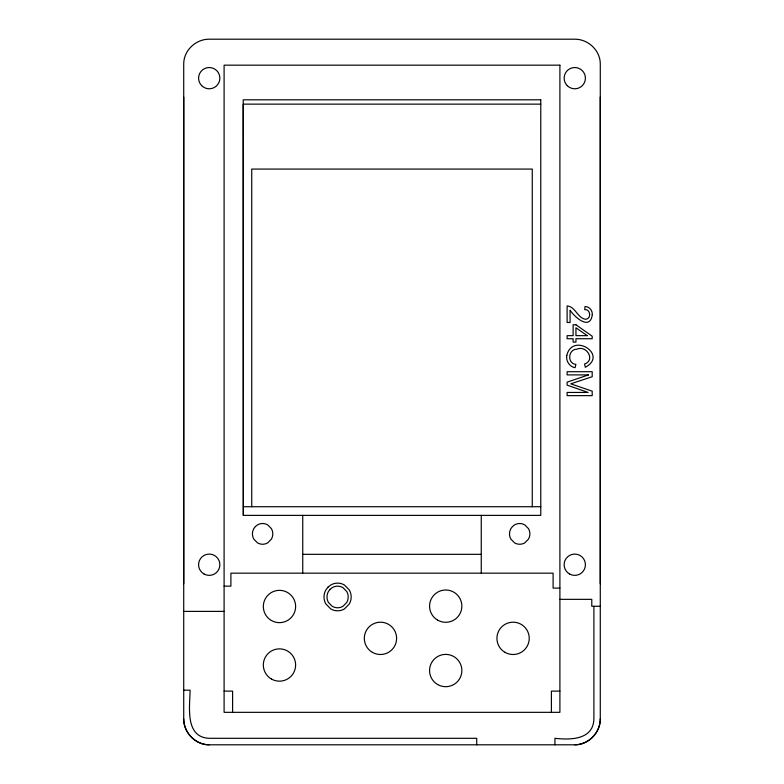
<?xml version="1.0" encoding="UTF-8"?>
<svg xmlns="http://www.w3.org/2000/svg" width="784" height="784" viewBox="0 0 784 784"><rect width="100%" height="100%" fill="white"/><g stroke="black" fill="none" stroke-linecap="round" stroke-linejoin="round"><path stroke-width="1.18" d="M183.721 583.737L183.721 97.177M600.279 583.737L600.279 96.981M600.279 718.83C600.417 732.609 588.608 744.8 574.78 744.8L209.22 744.8C195.402 744.859 183.603 732.55 183.721 718.83L183.721 63.935C183.681 50.411 195.863 39.082 209.22 39.2L574.78 39.2C588.137 39.082 600.319 50.411 600.279 63.935L600.279 718.83C600.377 732.55 588.608 744.859 574.78 744.8M540.774 104.135L243.226 104.135L243.393 515.372M243.393 506.719L540.774 506.719M302.742 554.327L481.258 554.327M224.097 586.148L230.898 586.148L230.898 573.163L553.102 573.163L553.102 588.098L559.903 588.098M559.903 599.348L591.783 599.348L591.783 606.277L600.279 606.277M183.721 611.393L224.097 611.393M183.721 690.175L190.1 690.175C189.914 706.502 184.514 737.685 209.642 738.303L476.731 738.303L476.731 744.8M224.097 691.125L232.603 691.125L232.603 712.333M559.903 691.125L551.397 691.125L551.397 712.333M209.22 744.8C195.383 744.829 183.583 732.599 183.721 718.83M593.9 606.277L593.9 718.83C593.478 739.831 570.487 740.076 554.925 738.303L554.925 744.8M532.267 506.719L532.267 169.07L251.733 169.07L251.733 506.719M481.258 515.372L481.258 573.163M302.742 515.372L302.742 573.163M566.793 355.407C565.754 360.954 569.449 366.706 575.074 367.716L575.907 364.403C567.008 363.541 567.988 349.262 576.867 349.203C586.716 344.744 595.683 360.415 584.55 364.021L585.315 367.294C608.668 354.838 572.487 331.818 566.793 355.407M592.302 314.629C590.176 331.083 574.515 317.069 570.076 310.18L570.076 322.479L567.116 322.479L567.116 305.907C575.436 306.593 577.436 317.922 585.403 319.274C591.499 319.255 590.793 308.925 584.717 309.651L585.04 306.485C589.313 306.524 592.635 310.435 592.302 314.629M255.398 526.544L253.781 528.69A10.545 10.545 0 0 0 253.781 539.078L257.515 542.881A10.045 10.045 0 0 0 267.716 542.881L271.45 539.078A10.545 10.545 0 0 0 271.45 528.69L267.716 524.888A10.045 10.045 0 0 0 257.515 524.888L255.398 526.544M327.977 587.177L325.811 590.048A14.063 14.063 0 0 0 325.811 603.896L330.789 608.972A13.397 13.397 0 0 0 344.392 608.972L349.37 603.896A14.063 14.063 0 0 0 349.37 590.048L344.392 584.972A13.397 13.397 0 0 0 330.789 584.972L327.977 587.177M330.074 589.323L328.388 591.557A10.986 10.986 0 0 0 328.388 602.377L332.279 606.346A10.466 10.466 0 0 0 342.902 606.346L346.793 602.386A10.986 10.986 0 0 0 346.793 591.557L342.902 587.598A10.466 10.466 0 0 0 332.279 587.598L330.074 589.323M512.471 526.544L510.854 528.69A10.545 10.545 0 0 0 510.854 539.078L514.588 542.881A10.045 10.045 0 0 0 524.79 542.881L528.524 539.078A10.545 10.545 0 0 0 528.524 528.69L524.79 524.888A10.045 10.045 0 0 0 514.588 524.888L512.471 526.544M588.47 374.899L567.116 382.161L567.116 385.15L588.108 392.441L567.116 392.441L567.116 395.636L592.194 395.636L592.194 391.167L570.732 383.837L592.194 376.702L592.194 371.704L567.116 371.704L567.116 374.899L588.47 374.899M559.903 65.17L224.097 65.17L224.097 712.333L559.903 712.333L559.903 65.17M540.774 99.803L243.226 99.803L243.226 515.372L540.774 515.372L540.774 99.803M575.946 324.772L573.124 324.772L573.124 335.65L567.116 335.65L567.116 338.727L573.124 338.727L573.124 342.118L575.946 342.118L575.946 338.727L592.194 338.727L592.194 336.209L575.946 324.772M587.255 335.65L575.946 335.65L575.946 327.8L587.255 335.65M201.713 85.672A10.623 10.623 0 0 0 219.491 80.909A10.623 10.623 0 0 0 206.476 67.894A10.623 10.623 0 0 0 201.713 85.672M569.458 573.927A10.623 10.623 0 0 0 585.403 564.725A10.623 10.623 0 0 0 569.458 555.513A10.623 10.623 0 0 0 569.458 573.927M203.909 573.927A10.623 10.623 0 0 0 219.853 564.725A10.623 10.623 0 0 0 203.909 555.513A10.623 10.623 0 0 0 203.909 573.927M567.263 85.672A10.623 10.623 0 0 0 585.04 80.909A10.623 10.623 0 0 0 572.026 67.894A10.623 10.623 0 0 0 567.263 85.672M437.639 620.134A16.15 16.15 0 0 0 461.864 606.15A16.15 16.15 0 0 0 437.639 592.165A16.15 16.15 0 0 0 437.639 620.134M437.639 684.53A16.15 16.15 0 0 0 461.864 670.545A16.15 16.15 0 0 0 437.639 656.551A16.15 16.15 0 0 0 437.639 684.53M505.004 652.337A16.15 16.15 0 0 0 529.239 638.343A16.15 16.15 0 0 0 505.004 624.358A16.15 16.15 0 0 0 505.004 652.337M372.39 652.337A16.15 16.15 0 0 0 396.616 638.343A16.15 16.15 0 0 0 372.39 624.358A16.15 16.15 0 0 0 372.39 652.337M271.401 620.487A16.15 16.15 0 0 0 295.627 606.502A16.15 16.15 0 0 0 271.401 592.508A16.15 16.15 0 0 0 271.401 620.487M271.401 679.003A16.15 16.15 0 0 0 295.627 665.018A16.15 16.15 0 0 0 271.401 651.024A16.15 16.15 0 0 0 271.401 679.003"/></g></svg>
